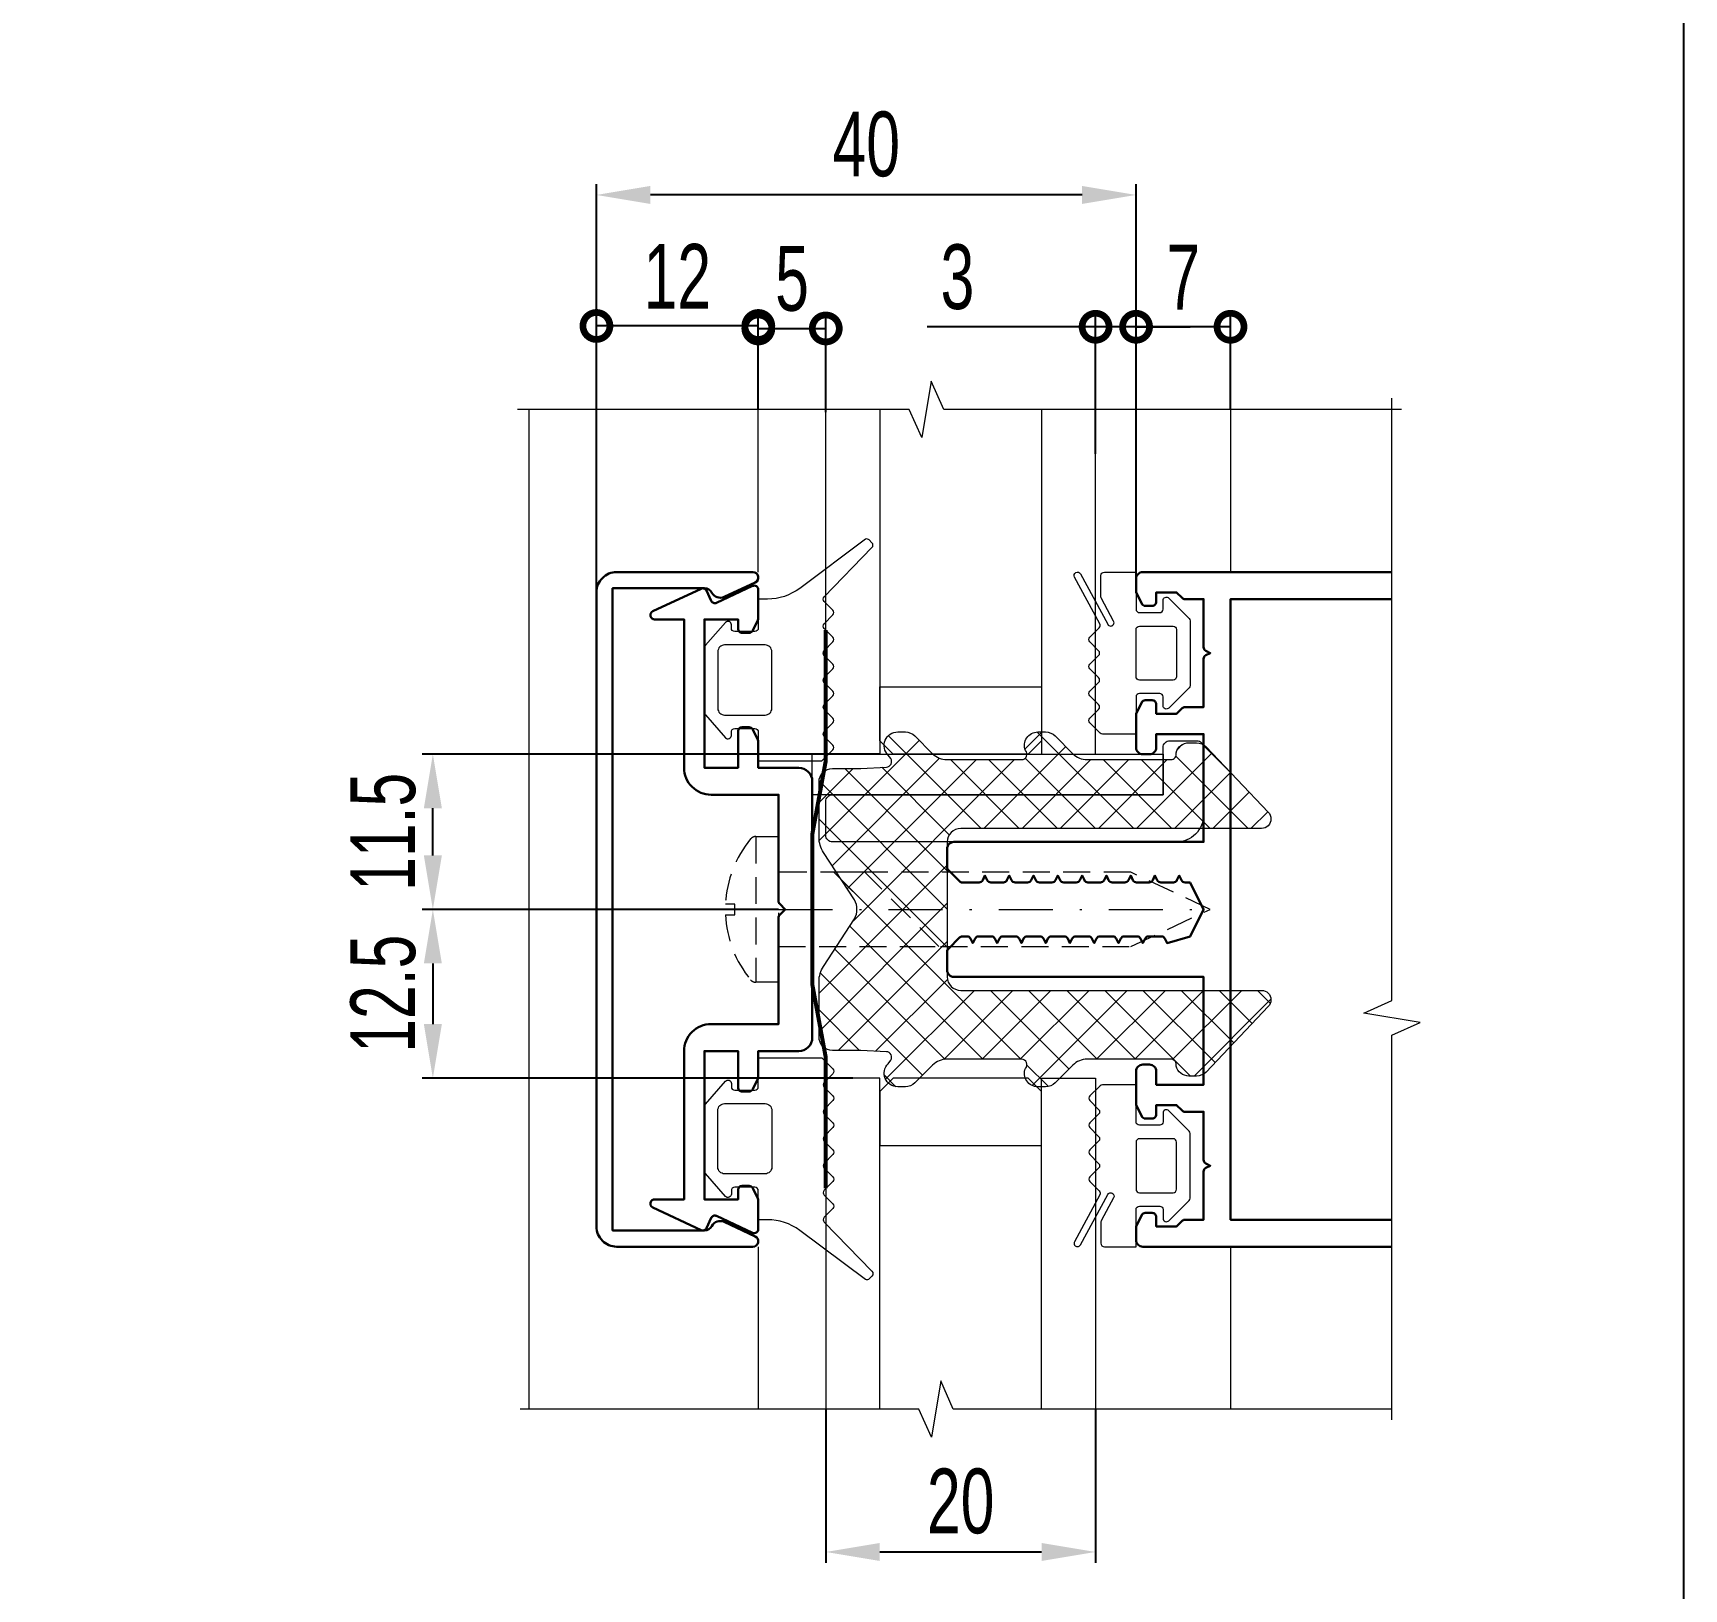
# Model space of a CAD drawing. Extents: x -37 to 8820, y -336 to 478.
# Drawn here: x 4103.5 to 4180, y 134.7 to 206.8 of the extents above; entities that cross this region are included whole.
import ezdxf

# ---------------------------------------------------------------- set-up
doc = ezdxf.new("R2010")
doc.units = 0
doc.header["$LTSCALE"] = 5
doc.linetypes.add('DASHDOT', pattern=[1, 0.5, -0.25, 0, -0.25])
doc.linetypes.add('HIDDEN', pattern=[0.375, 0.25, -0.125])
doc.layers.get('0').update_dxf_attribs({"linetype": 'CONTINUOUS', "lineweight": 30})
doc.layers.get('DEFPOINTS').update_dxf_attribs({"linetype": 'CONTINUOUS'})
for name, color, linetype, lineweight in [('1', 6, 'DASHDOT', 13), ('2', 3, 'HIDDEN', 13), ('Dimentions', 5, 'CONTINUOUS', 15), ('Glass', 5, 'CONTINUOUS', 20), ('Ал подклад', 7, 'CONTINUOUS', 20), ('Герлен', 7, 'CONTINUOUS', 60), ('Зигзаг', 1, 'CONTINUOUS', 15), ('Конструкции', 252, 'CONTINUOUS', 20), ('Подкладки', 1, 'CONTINUOUS', 20), ('Уплотнители', 1, 'CONTINUOUS', 20), ('Штриховка', 1, 'CONTINUOUS', 5)]:
    doc.layers.add(name, color=color, linetype=linetype, lineweight=lineweight)
doc.layers.add('Скрытые', color=14, linetype='CONTINUOUS', plot=False)
doc.styles.add('3', font='RUSS.SHX', dxfattribs={"width": 0.7, "height": 3})
doc.dimstyles.new('MX1_6', dxfattribs={"dimtxt": 3, "dimasz": 2.5, "dimexe": 0.5, "dimexo": 0, "dimgap": 0.8, "dimtad": 1, "dimlfac": 1.6, "dimdsep": 46, "dimtxsty": '3', "dimcen": 0, "dimclrd": 256, "dimclre": 256, "dimclrt": 256, "dimaunit": 1, "dimadec": 0, "dimazin": 0, "dimtfac": 1, "dimtmove": 0, "dimatfit": 1, "dimfxl": 1, "dimtvp": 1, "dimtolj": 1, "dimtzin": 0, "dimarcsym": 0})

# ---------------------------------------------------------------- blocks, each defined once
blk = doc.blocks.new('_DotSmall')
at = {"color": 0, "linetype": 'ByBlock', "const_width": 0.5}
blk.add_lwpolyline([(-0.0625, 0, 1), (0.0625, 0, 1)], format="xyb", close=True, dxfattribs=at)
blk = doc.blocks.new('*D412')
at = {"layer": 'DEFPOINTS', "color": 0, "linetype": 'Continuous', "transparency": 16777216}
for p in [(4129.617, 193.229), (4137.117, 189.471), (4129.617, 178.305)]:
    blk.add_point(p, dxfattribs=at)
at = {"layer": 'Dimentions', "linetype": 'Continuous', "lineweight": -2, "transparency": 16777216}
for p, q in [((4129.617, 178.305), (4129.617, 193.729)), ((4137.117, 189.471), (4137.117, 193.729)), ((4137.117, 193.229), (4129.617, 193.229))]:
    blk.add_line(p, q, dxfattribs=at)
at = {"layer": 'Dimentions', "linetype": 'Continuous', "lineweight": -2, "transparency": 16777216, "xscale": 2.5, "yscale": 2.5, "zscale": 2.5, "rotation": 180}
blk.add_blockref('_DotSmall', (4129.617, 193.229), dxfattribs=at)
at = {"layer": 'Dimentions', "linetype": 'Continuous', "lineweight": -2, "transparency": 16777216, "xscale": 2.5, "yscale": 2.5, "zscale": 2.5}
blk.add_blockref('_DotSmall', (4137.117, 193.229), dxfattribs=at)
at = {"layer": 'Dimentions', "linetype": 'Continuous', "transparency": 16777216, "insert": (4133.367, 195.529), "char_height": 3, "attachment_point": 5, "style": '3'}
blk.add_mtext('\\A1;12', dxfattribs=at)
blk = doc.blocks.new('*D413')
at = {"layer": 'DEFPOINTS', "color": 0, "linetype": 'Continuous', "transparency": 16777216}
for p in [(4154.617, 193.191), (4152.742, 187.306), (4154.617, 181.512)]:
    blk.add_point(p, dxfattribs=at)
at = {"layer": 'Dimentions', "linetype": 'Continuous', "lineweight": -2, "transparency": 16777216}
for p, q in [((4152.742, 187.306), (4152.742, 193.691)), ((4154.617, 181.512), (4154.617, 193.691)), ((4152.742, 193.191), (4144.942, 193.191)), ((4154.617, 193.191), (4152.742, 193.191)), ((4154.617, 193.191), (4157.117, 193.191))]:
    blk.add_line(p, q, dxfattribs=at)
at = {"layer": 'Dimentions', "linetype": 'Continuous', "lineweight": -2, "transparency": 16777216, "xscale": 2.5, "yscale": 2.5, "zscale": 2.5}
blk.add_blockref('_DotSmall', (4152.742, 193.191), dxfattribs=at)
at = {"layer": 'Dimentions', "linetype": 'Continuous', "lineweight": -2, "transparency": 16777216, "xscale": 2.5, "yscale": 2.5, "zscale": 2.5, "rotation": 180}
blk.add_blockref('_DotSmall', (4154.617, 193.191), dxfattribs=at)
at = {"layer": 'Dimentions', "linetype": 'Continuous', "transparency": 16777216, "insert": (4146.342, 195.491), "char_height": 3, "attachment_point": 5, "style": '3'}
blk.add_mtext('\\A1;3', dxfattribs=at)
blk = doc.blocks.new('*D414')
at = {"layer": 'DEFPOINTS', "color": 0, "linetype": 'Continuous', "transparency": 16777216}
for p in [(4129.617, 199.298), (4129.617, 189.865), (4154.617, 181.512)]:
    blk.add_point(p, dxfattribs=at)
at = {"layer": 'Dimentions', "linetype": 'Continuous', "lineweight": -2, "transparency": 16777216}
for p, q in [((4129.617, 189.865), (4129.617, 199.798)), ((4154.617, 181.512), (4154.617, 199.798)), ((4152.117, 199.298), (4132.117, 199.298))]:
    blk.add_line(p, q, dxfattribs=at)
at = {"layer": 'Dimentions', "linetype": 'Continuous', "transparency": 16777216}
for points in [[(4132.117, 199.715), (4132.117, 198.882), (4129.617, 199.298)], [(4152.117, 199.715), (4152.117, 198.882), (4154.617, 199.298)]]:
    blk.add_solid(points, dxfattribs=at)
at = {"layer": 'Dimentions', "linetype": 'Continuous', "transparency": 16777216, "insert": (4142.117, 201.641), "char_height": 3, "attachment_point": 5, "style": '3'}
blk.add_mtext('\\A1;40', dxfattribs=at)
blk = doc.blocks.new('*D415')
at = {"layer": 'DEFPOINTS', "color": 0, "linetype": 'Continuous', "transparency": 16777216}
for p in [(4140.242, 143.045), (4152.742, 143.045), (4152.742, 136.431)]:
    blk.add_point(p, dxfattribs=at)
at = {"layer": 'Dimentions', "linetype": 'Continuous', "lineweight": -2, "transparency": 16777216}
for p, q in [((4140.242, 143.045), (4140.242, 135.931)), ((4152.742, 143.045), (4152.742, 135.931)), ((4142.742, 136.431), (4150.242, 136.431))]:
    blk.add_line(p, q, dxfattribs=at)
at = {"layer": 'Dimentions', "linetype": 'Continuous', "transparency": 16777216}
for points in [[(4142.742, 136.848), (4142.742, 136.014), (4140.242, 136.431)], [(4150.242, 136.848), (4150.242, 136.014), (4152.742, 136.431)]]:
    blk.add_solid(points, dxfattribs=at)
at = {"layer": 'Dimentions', "linetype": 'Continuous', "transparency": 16777216, "insert": (4146.492, 138.774), "char_height": 3, "attachment_point": 5, "style": '3'}
blk.add_mtext('\\A1;20', dxfattribs=at)
blk = doc.blocks.new('*D416')
at = {"layer": 'DEFPOINTS', "color": 0, "linetype": 'Continuous', "transparency": 16777216}
for p in [(4140.242, 193.113), (4137.117, 189.355), (4140.242, 189.239)]:
    blk.add_point(p, dxfattribs=at)
at = {"layer": 'Dimentions', "linetype": 'Continuous', "lineweight": -2, "transparency": 16777216}
for p, q in [((4137.117, 189.355), (4137.117, 193.613)), ((4140.242, 189.239), (4140.242, 193.613)), ((4137.117, 193.113), (4140.242, 193.113))]:
    blk.add_line(p, q, dxfattribs=at)
at = {"layer": 'Dimentions', "linetype": 'Continuous', "lineweight": -2, "transparency": 16777216, "xscale": 2.5, "yscale": 2.5, "zscale": 2.5, "rotation": 180}
blk.add_blockref('_DotSmall', (4137.117, 193.113), dxfattribs=at)
at = {"layer": 'Dimentions', "linetype": 'Continuous', "lineweight": -2, "transparency": 16777216, "xscale": 2.5, "yscale": 2.5, "zscale": 2.5}
blk.add_blockref('_DotSmall', (4140.242, 193.113), dxfattribs=at)
at = {"layer": 'Dimentions', "linetype": 'Continuous', "transparency": 16777216, "insert": (4138.679, 195.413), "char_height": 3, "attachment_point": 5, "style": '3'}
blk.add_mtext('\\A1;5', dxfattribs=at)
blk = doc.blocks.new('*D418')
at = {"layer": 'DEFPOINTS', "color": 0, "transparency": 16777216}
for p in [(4122.039, 173.387), (4142.742, 173.387), (4138.054, 166.2)]:
    blk.add_point(p, dxfattribs=at)
at = {"layer": 'Dimentions', "lineweight": -2, "transparency": 16777216}
for p, q in [((4142.742, 173.387), (4121.539, 173.387)), ((4122.039, 168.7), (4122.039, 170.887)), ((4138.054, 166.2), (4121.539, 166.2))]:
    blk.add_line(p, q, dxfattribs=at)
at = {"layer": 'Dimentions', "transparency": 16777216}
for points in [[(4121.622, 170.887), (4122.456, 170.887), (4122.039, 173.387)], [(4121.622, 168.7), (4122.456, 168.7), (4122.039, 166.2)]]:
    blk.add_solid(points, dxfattribs=at)
at = {"layer": 'Dimentions', "transparency": 16777216, "insert": (4119.739, 169.794), "char_height": 3, "attachment_point": 5, "rotation": 90, "style": '3'}
blk.add_mtext('\\A1;11.5', dxfattribs=at)
blk = doc.blocks.new('*D419')
at = {"layer": 'DEFPOINTS', "color": 0, "transparency": 16777216}
for p in [(4128.775, 166.2), (4122.039, 158.387), (4141.492, 158.387)]:
    blk.add_point(p, dxfattribs=at)
at = {"layer": 'Dimentions', "lineweight": -2, "transparency": 16777216}
for p, q in [((4128.775, 166.2), (4121.539, 166.2)), ((4122.039, 163.7), (4122.039, 160.887)), ((4141.492, 158.387), (4121.539, 158.387))]:
    blk.add_line(p, q, dxfattribs=at)
at = {"layer": 'Dimentions', "transparency": 16777216}
for points in [[(4121.622, 163.7), (4122.456, 163.7), (4122.039, 166.2)], [(4121.622, 160.887), (4122.456, 160.887), (4122.039, 158.387)]]:
    blk.add_solid(points, dxfattribs=at)
at = {"layer": 'Dimentions', "transparency": 16777216, "insert": (4119.739, 162.294), "char_height": 3, "attachment_point": 5, "rotation": 90, "style": '3'}
blk.add_mtext('\\A1;12.5', dxfattribs=at)
blk = doc.blocks.new('*D298')
at = {"layer": 'DEFPOINTS', "color": 0, "linetype": 'Continuous', "transparency": 16777216}
for p in [(4154.617, 193.191), (4154.617, 189.5), (4158.992, 189.355)]:
    blk.add_point(p, dxfattribs=at)
at = {"layer": 'Dimentions', "linetype": 'Continuous', "lineweight": -2, "transparency": 16777216}
for p, q in [((4154.617, 189.5), (4154.617, 193.691)), ((4158.992, 189.355), (4158.992, 193.691)), ((4158.992, 193.191), (4154.617, 193.191))]:
    blk.add_line(p, q, dxfattribs=at)
at = {"layer": 'Dimentions', "linetype": 'Continuous', "lineweight": -2, "transparency": 16777216, "xscale": 2.5, "yscale": 2.5, "zscale": 2.5, "rotation": 180}
blk.add_blockref('_DotSmall', (4154.617, 193.191), dxfattribs=at)
at = {"layer": 'Dimentions', "linetype": 'Continuous', "lineweight": -2, "transparency": 16777216, "xscale": 2.5, "yscale": 2.5, "zscale": 2.5}
blk.add_blockref('_DotSmall', (4158.992, 193.191), dxfattribs=at)
at = {"layer": 'Dimentions', "linetype": 'Continuous', "transparency": 16777216, "insert": (4156.804, 195.491), "char_height": 3, "attachment_point": 5, "style": '3'}
blk.add_mtext('\\A1;7', dxfattribs=at)

msp = doc.modelspace()

# ---------------------------------------------------------------- hatches: boundary and pattern name
at = {"layer": 'Штриховка', "lineweight": 5}
h = msp.add_hatch(dxfattribs=at)
h.set_pattern_fill('NET', color=256, scale=10, angle=-45, style=0)
h.set_pattern_definition([(315, (6503.9339, 4462.0231), (0.88388348, 0.88388348), []), (45, (6503.9339, 4462.0231), (-0.88388348, 0.88388348), [])])
edge = h.paths.add_edge_path()
edge.add_arc((4160.4292, 162.0061), 0.4375, -45, 0, ccw=False)
edge.add_line((4160.7385, 161.6968), (4157.8622, 158.6642))
edge.add_arc((4157.4203, 159.1062), 0.625, 270, 315, ccw=False)
edge.add_line((4157.4203, 158.4812), (4157.0667, 158.4812))
edge.add_arc((4157.0637, 159.0972), 0.6161, 194.690939, 270.28096, ccw=False)
edge.add_arc((4156.2282, 159.0124), 0.25, 343.39845, 450)
edge.add_line((4156.2282, 159.2624), (4152.3524, 159.2624))
edge.add_arc((4152.3524, 158.3249), 0.9375, 90, 135)
edge.add_line((4151.6895, 158.9878), (4150.8659, 158.1642))
edge.add_arc((4150.424, 158.6062), 0.625, 270, 315, ccw=False)
edge.add_line((4150.424, 157.9812), (4150.0704, 157.9812))
edge.add_arc((4150.0704, 158.6062), 0.625, 158.459594, 270, ccw=False)
edge.add_arc((4149.3123, 159.0124), 0.25, 315, 450)
edge.add_line((4149.3123, 159.2624), (4145.8561, 159.2624))
edge.add_arc((4145.8561, 158.3249), 0.9375, 90, 135)
edge.add_line((4145.1932, 158.9878), (4144.3696, 158.1642))
edge.add_arc((4143.9276, 158.6062), 0.625, 270, 315, ccw=False)
edge.add_line((4143.9276, 157.9812), (4143.5741, 157.9812))
edge.add_arc((4143.5741, 158.6062), 0.625, 135, 270, ccw=False)
edge.add_line((4143.1322, 159.0481), (4143.2482, 159.2121))
edge.add_arc((4143.0441, 159.3565), 0.25, 324.716356, 447.011206)
edge.add_line((4143.0571, 159.6062), (4141.8599, 159.6687))
edge.add_line((4141.8599, 159.6687), (4140.5542, 159.6687))
edge.add_arc((4140.5542, 160.2937), 0.625, 180, 270, ccw=False)
edge.add_line((4139.9292, 160.2937), (4139.9292, 160.4499))
edge.add_line((4139.9292, 160.4499), (4139.9292, 162.8735))
edge.add_arc((4141.1792, 162.8735), 1.25, 146.745633, 180, ccw=False)
edge.add_line((4140.1339, 163.559), (4141.5794, 165.7635))
edge.add_arc((4140.7238, 166.1999), 0.9605, 332.973316, 387.026684)
edge.add_line((4141.5794, 166.6364), (4140.1339, 168.8409))
edge.add_arc((4141.1792, 169.5263), 1.25, 180, 213.254367, ccw=False)
edge.add_line((4139.9292, 169.5263), (4139.9292, 171.9499))
edge.add_line((4139.9292, 171.9499), (4139.9292, 172.1062))
edge.add_arc((4140.5542, 172.1062), 0.625, 90, 180, ccw=False)
edge.add_line((4140.5542, 172.7312), (4141.8599, 172.7312))
edge.add_line((4141.8599, 172.7312), (4143.0571, 172.7937))
edge.add_arc((4143.0441, 173.0433), 0.25, 272.988794, 395.283644)
edge.add_line((4143.2482, 173.1878), (4143.1322, 173.3517))
edge.add_arc((4143.5741, 173.7937), 0.625, 90, 225, ccw=False)
edge.add_line((4143.5741, 174.4187), (4143.9276, 174.4187))
edge.add_arc((4143.9276, 173.7937), 0.625, 45, 90, ccw=False)
edge.add_line((4144.3696, 174.2356), (4145.1932, 173.412))
edge.add_arc((4145.8561, 174.0749), 0.9375, 225, 270)
edge.add_line((4145.8561, 173.1374), (4149.3123, 173.1374))
edge.add_arc((4149.3123, 173.3874), 0.25, 270, 405)
edge.add_arc((4150.0704, 173.7937), 0.625, 90, 201.540406, ccw=False)
edge.add_line((4150.0704, 174.4187), (4150.424, 174.4187))
edge.add_arc((4150.424, 173.7937), 0.625, 45, 90, ccw=False)
edge.add_line((4150.8659, 174.2356), (4151.6895, 173.412))
edge.add_arc((4152.3524, 174.0749), 0.9375, 225, 270)
edge.add_line((4152.3524, 173.1374), (4156.2282, 173.1374))
edge.add_arc((4156.2282, 173.3874), 0.25, 270, 376.60155)
edge.add_arc((4157.0637, 173.3026), 0.6161, 89.71904, 165.309061, ccw=False)
edge.add_line((4157.0667, 173.9187), (4157.4203, 173.9187))
edge.add_arc((4157.4203, 173.2937), 0.625, 45, 90, ccw=False)
edge.add_line((4157.8622, 173.7356), (4160.7385, 170.7031))
edge.add_arc((4160.4292, 170.3937), 0.4375, 0, 45, ccw=False)
edge.add_line((4160.8667, 170.3937), (4160.8667, 170.3874))
edge.add_arc((4160.4292, 170.3874), 0.4375, -90, 0, ccw=False)
edge.add_line((4160.4292, 169.9499), (4146.4917, 169.9499))
edge.add_arc((4146.4917, 169.3249), 0.625, 90, 180)
edge.add_line((4145.8667, 169.3249), (4145.8667, 166.1999))
edge.add_line((4145.8667, 166.1999), (4145.8667, 163.0749))
edge.add_arc((4146.4917, 163.0749), 0.625, 180, 270)
edge.add_line((4146.4917, 162.4499), (4160.4292, 162.4499))
edge.add_arc((4160.4292, 162.0124), 0.4375, 0, 90, ccw=False)

# ---------------------------------------------------------------- linework, layer by layer
for points in [[(4129.6167, 151.5124), (4129.6167, 180.8874, -0.4142136), (4130.5542, 181.8249), (4136.8667, 181.8249, -0.8025849), (4136.9723, 181.3484), (4135.5357, 180.6784, -0.4015594), (4134.9626, 180.873, 0.2797393), (4134.63, 181.0749), (4130.3667, 181.0749), (4130.3667, 151.3249), (4134.63, 151.3249, 0.2797393), (4134.9626, 151.5269, -0.4015594), (4135.5357, 151.7214), (4136.9723, 151.0515, -0.8025849), (4136.8667, 150.5749), (4130.5542, 150.5749, -0.4142136)], [(4134.4627, 181.0574, -0.4142136), (4134.7119, 180.9667), (4134.9319, 180.4949, 0.4142136), (4135.1811, 180.4042), (4136.8499, 181.1824, -0.5486188), (4137.1167, 181.0124), (4137.1167, 179.6817, -0.1164338), (4137.0969, 179.5978), (4136.856, 179.1161, -0.284079), (4136.6883, 179.0124), (4136.3667, 179.0124, -0.4142136), (4136.1792, 179.1999), (4136.1792, 179.6374), (4134.6167, 179.6374), (4134.6167, 172.7624), (4136.1792, 172.7624), (4136.1792, 174.4499, -0.4142136), (4136.3667, 174.6374), (4136.6883, 174.6374, -0.284079), (4136.856, 174.5338), (4137.0969, 174.052, -0.1164338), (4137.1167, 173.9682), (4137.1167, 172.7624), (4138.9917, 172.7624, -0.4142136), (4139.6167, 172.1374), (4139.6167, 160.2624, -0.4142136), (4138.9917, 159.6374), (4137.1167, 159.6374), (4137.1167, 158.4317, -0.1164338), (4137.0969, 158.3478), (4136.856, 157.8661, -0.284079), (4136.6883, 157.7624), (4136.3667, 157.7624, -0.4142136), (4136.1792, 157.9499), (4136.1792, 159.6374), (4134.6167, 159.6374), (4134.6167, 152.7624), (4136.1792, 152.7624), (4136.1792, 153.1999, -0.4142136), (4136.3667, 153.3874), (4136.6883, 153.3874, -0.284079), (4136.856, 153.2838), (4137.0969, 152.802, -0.1164338), (4137.1167, 152.7182), (4137.1167, 151.3874, -0.5486188), (4136.8499, 151.2175), (4135.1811, 151.9957, 0.4142136), (4134.9319, 151.905), (4134.7119, 151.4332, -0.4142136), (4134.4627, 151.3425), (4132.2249, 152.386, -0.2914734), (4132.1167, 152.5559), (4132.1167, 152.5749, -0.4142136), (4132.3042, 152.7624), (4133.6792, 152.7624), (4133.6792, 159.6374, -0.4142136), (4134.9292, 160.8874), (4138.0542, 160.8874), (4138.0542, 165.8098, -0.1989124), (4138.1091, 165.9423), (4138.3667, 166.1999), (4138.1091, 166.4575, -0.1989124), (4138.0542, 166.5901), (4138.0542, 171.5124), (4134.9292, 171.5124, -0.4142136), (4133.6792, 172.7624), (4133.6792, 179.6374), (4132.3042, 179.6374, -0.4142136), (4132.1167, 179.8249), (4132.1167, 179.8439, -0.2914734), (4132.2249, 180.0139)]]:
    msp.add_lwpolyline(points, format="xyb", close=True)
msp.add_lwpolyline([(4166.4653, 150.5749), (4154.9292, 150.5749, -0.4142136), (4154.6167, 150.8874), (4154.6167, 151.4682, -0.1164338), (4154.6365, 151.552), (4154.8773, 152.0338, -0.284079), (4155.0451, 152.1374), (4155.3667, 152.1374, -0.4142136), (4155.5542, 151.9499), (4155.5542, 151.5124), (4156.4917, 151.5124), (4156.7493, 151.77, -0.1989124), (4156.8818, 151.8249), (4157.7417, 151.8249), (4157.7417, 154.0528, -0.284079), (4157.8453, 154.2205), (4158.0542, 154.3249), (4157.8453, 154.4294, -0.284079), (4157.7417, 154.5971), (4157.7417, 156.8249), (4156.8818, 156.8249, -0.1989124), (4156.7493, 156.8798), (4156.4917, 157.1374), (4155.5542, 157.1374), (4155.5542, 156.6999, -0.4142136), (4155.3667, 156.5124), (4155.0451, 156.5124, -0.284079), (4154.8773, 156.6161), (4154.6365, 157.0978, -0.1164338), (4154.6167, 157.1817), (4154.6167, 158.6999, -0.4142136), (4154.9292, 159.0124), (4155.2417, 159.0124, -0.4142136), (4155.5542, 158.6999), (4155.5542, 158.0749), (4157.7417, 158.0749), (4157.7417, 163.0749), (4146.1792, 163.0749, -0.4142136), (4145.8667, 163.3874), (4145.8667, 164.2473, -0.1989124), (4145.9216, 164.3798), (4146.4368, 164.895, -0.1989124), (4146.5693, 164.9499), (4146.782, 164.9499, -0.284079), (4146.9497, 164.8463), (4147.0542, 164.6374), (4147.1586, 164.8463, -0.284079), (4147.3263, 164.9499), (4147.907, 164.9499, -0.284079), (4148.0747, 164.8463), (4148.1792, 164.6374), (4148.2836, 164.8463, -0.284079), (4148.4513, 164.9499), (4149.032, 164.9499, -0.284079), (4149.1997, 164.8463), (4149.3042, 164.6374), (4149.4086, 164.8463, -0.284079), (4149.5763, 164.9499), (4150.157, 164.9499, -0.284079), (4150.3247, 164.8463), (4150.4292, 164.6374), (4150.5336, 164.8463, -0.284079), (4150.7013, 164.9499), (4151.282, 164.9499, -0.284079), (4151.4497, 164.8463), (4151.5542, 164.6374), (4151.6586, 164.8463, -0.284079), (4151.8263, 164.9499), (4152.407, 164.9499, -0.284079), (4152.5747, 164.8463), (4152.6792, 164.6374), (4152.7836, 164.8463, -0.284079), (4152.9513, 164.9499), (4153.532, 164.9499, -0.284079), (4153.6997, 164.8463), (4153.8042, 164.6374), (4153.9086, 164.8463, -0.284079), (4154.0763, 164.9499), (4154.657, 164.9499, -0.284079), (4154.8247, 164.8463), (4154.9292, 164.6374), (4155.0336, 164.8463, -0.284079), (4155.2013, 164.9499), (4155.782, 164.9499, -0.284079), (4155.9497, 164.8463), (4156.0542, 164.6374), (4157.1167, 164.9499), (4157.7417, 166.1999), (4157.1167, 167.4499), (4156.8888, 167.4499, -0.284079), (4156.7211, 167.5536), (4156.6167, 167.7624), (4156.5122, 167.5536, -0.284079), (4156.3445, 167.4499), (4155.7638, 167.4499, -0.284079), (4155.5961, 167.5536), (4155.4917, 167.7624), (4155.3872, 167.5536, -0.284079), (4155.2195, 167.4499), (4154.6388, 167.4499, -0.284079), (4154.4711, 167.5536), (4154.3667, 167.7624), (4154.2622, 167.5536, -0.284079), (4154.0945, 167.4499), (4153.5138, 167.4499, -0.284079), (4153.3461, 167.5536), (4153.2417, 167.7624), (4153.1372, 167.5536, -0.284079), (4152.9695, 167.4499), (4152.3888, 167.4499, -0.284079), (4152.2211, 167.5536), (4152.1167, 167.7624), (4152.0122, 167.5536, -0.284079), (4151.8445, 167.4499), (4151.2638, 167.4499, -0.284079), (4151.0961, 167.5536), (4150.9917, 167.7624), (4150.8872, 167.5536, -0.284079), (4150.7195, 167.4499), (4150.1388, 167.4499, -0.284079), (4149.9711, 167.5536), (4149.8667, 167.7624), (4149.7622, 167.5536, -0.284079), (4149.5945, 167.4499), (4149.0138, 167.4499, -0.284079), (4148.8461, 167.5536), (4148.7417, 167.7624), (4148.6372, 167.5536, -0.284079), (4148.4695, 167.4499), (4147.8888, 167.4499, -0.284079), (4147.7211, 167.5536), (4147.6167, 167.7624), (4147.5122, 167.5536, -0.284079), (4147.3445, 167.4499), (4146.5693, 167.4499, -0.1989124), (4146.4368, 167.5048), (4145.9216, 168.02, -0.1989124), (4145.8667, 168.1526), (4145.8667, 169.0124, -0.4142136), (4146.1792, 169.3249), (4157.7417, 169.3249), (4157.7417, 174.3249), (4155.5542, 174.3249), (4155.5542, 173.6999, -0.4142136), (4155.2417, 173.3874), (4154.9292, 173.3874, -0.4142136), (4154.6167, 173.6999), (4154.6167, 175.2182, -0.1164338), (4154.6365, 175.302), (4154.8773, 175.7838, -0.284079), (4155.0451, 175.8874), (4155.3667, 175.8874, -0.4142136), (4155.5542, 175.6999), (4155.5542, 175.2624), (4156.4917, 175.2624), (4156.7493, 175.52, -0.1989124), (4156.8818, 175.5749), (4157.7417, 175.5749), (4157.7417, 177.8028, -0.284079), (4157.8453, 177.9705), (4158.0542, 178.0749), (4157.8453, 178.1794, -0.284079), (4157.7417, 178.3471), (4157.7417, 180.5749), (4156.8818, 180.5749, -0.1989124), (4156.7493, 180.6298), (4156.4917, 180.8874), (4155.5542, 180.8874), (4155.5542, 180.4499, -0.4142136), (4155.3667, 180.2624), (4155.0451, 180.2624, -0.284079), (4154.8773, 180.3661), (4154.6365, 180.8478, -0.1164338), (4154.6167, 180.9317), (4154.6167, 181.5124, -0.4142136), (4154.9292, 181.8249), (4166.4653, 181.8249)], format="xyb")
msp.add_lwpolyline([(4166.4653, 151.8249), (4158.9917, 151.8249), (4158.9917, 180.5749), (4166.4653, 180.5749)])
at = {"layer": '1'}
msp.add_line((4138.0542, 166.1999), (4158.0542, 166.1999), dxfattribs=at)
at = {"layer": '2'}
msp.add_line((4136.9981, 169.5749), (4136.9981, 162.8249), dxfattribs=at)
msp.add_lwpolyline([(4135.5913, 166.4456, -0.1618489), (4136.7571, 169.4613, -0.2238875), (4136.9981, 169.5749), (4138.0542, 169.5749), (4138.0542, 162.8249), (4136.9981, 162.8249, -0.2238875), (4136.7571, 162.9386, -0.1618489), (4135.5913, 165.9543), (4136.029, 165.9543), (4136.029, 166.4456)], format="xyb", close=True, dxfattribs=at)
for points in [[(4138.0542, 164.4812), (4154.3683, 164.4812), (4158.0542, 166.1999), (4154.3683, 167.9187), (4138.0542, 167.9187)], [(4140.6164, 167.9187), (4144.0539, 164.4812), (4145.4861, 164.4812), (4142.0486, 167.9187)]]:
    msp.add_lwpolyline(points, close=True, dxfattribs=at)
at = {"layer": 'Glass'}
for points in [[(4142.7417, 189.3552), (4142.7417, 173.3874), (4140.2417, 173.3874), (4140.2417, 189.3552)], [(4150.2417, 189.3552), (4150.2417, 173.3874), (4152.7417, 173.3874), (4152.7417, 189.3552)], [(4142.7417, 143.0447), (4142.7417, 158.3874), (4140.2417, 158.3874), (4140.2417, 143.0447)], [(4150.2417, 143.0447), (4150.2417, 158.3874), (4152.7417, 158.3874), (4152.7417, 143.0447)]]:
    msp.add_lwpolyline(points, dxfattribs=at)
for points in [[(4149.6167, 173.3874), (4143.3667, 173.3874), (4142.7417, 174.0124), (4142.7417, 176.5124), (4150.2417, 176.5124), (4150.2417, 174.0124)], [(4149.6167, 158.3874), (4143.3667, 158.3874), (4142.7417, 157.7624), (4142.7417, 155.2624), (4150.2417, 155.2624), (4150.2417, 157.7624)]]:
    msp.add_lwpolyline(points, close=True, dxfattribs=at)
at = {"layer": 'Ал подклад'}
msp.add_lwpolyline([(4155.8667, 171.5124), (4155.8667, 173.6999, -0.4142136), (4156.1792, 174.0124), (4157.4292, 174.0124, -0.4142136), (4157.7417, 173.6999), (4157.7417, 170.5749, -0.4142136), (4156.4917, 169.3249), (4140.5542, 169.3249, -0.4142136), (4140.2417, 169.6374), (4140.2417, 171.1999, -0.4142136), (4140.5542, 171.5124)], format="xyb", close=True, dxfattribs=at)
at = {"layer": 'Герлен', "ltscale": 2, "const_width": 0.1875}
msp.add_lwpolyline([(4140.2417, 179.1493), (4140.2417, 173.0868), (4139.6167, 169.671), (4139.6167, 162.7289), (4140.2417, 159.3368), (4140.2417, 153.2743)], dxfattribs=at)
at = {"layer": 'Зигзаг'}
for points in [[(4166.9075, 189.3552), (4145.7045, 189.3552), (4145.1237, 190.6731), (4144.6881, 188.0604), (4144.1056, 189.3552), (4125.9658, 189.3552)], [(4166.4653, 142.5536), (4166.4653, 160.3731), (4167.7832, 160.954), (4165.1705, 161.3896), (4166.4653, 161.9721), (4166.4653, 189.8812)], [(4166.4653, 143.0447), (4146.1507, 143.0447), (4145.5698, 144.3626), (4145.1342, 141.7499), (4144.5517, 143.0447), (4126.079, 143.0447)]]:
    msp.add_lwpolyline(points, dxfattribs=at)
at = {"layer": 'Конструкции'}
for p, q in [((4126.4917, 189.3552), (4126.4917, 143.0447)), ((4137.1167, 181.8249), (4137.1167, 189.3552)), ((4158.9917, 189.3552), (4158.9917, 181.8249)), ((4137.1167, 150.5749), (4137.1167, 143.0447)), ((4158.9917, 150.5749), (4158.9917, 143.0447))]:
    msp.add_line(p, q, dxfattribs=at)
at = {"layer": 'Подкладки'}
msp.add_lwpolyline([(4139.6167, 171.5124), (4139.6167, 173.3874), (4155.8667, 173.3874), (4155.8667, 171.5124)], close=True, dxfattribs=at)
at = {"layer": 'Скрытые', "linetype": 'Continuous'}
msp.add_lwpolyline([(4180, 10), (4180, 287), (4015, 287), (4015, 10)], close=True, dxfattribs=at)
at = {"layer": 'Уплотнители'}
for points in [[(4135.8667, 174.4187, -0.4142136), (4136.0229, 174.5749), (4136.9604, 174.5749, -0.4142136), (4137.1167, 174.4187), (4137.1167, 173.0749), (4140.0046, 173.0749, 0.1989124), (4140.093, 173.1115), (4140.5709, 173.5894, 0.4142136), (4140.5709, 173.8104), (4140.1669, 174.2144, -0.4142136), (4140.1669, 174.4354), (4140.5709, 174.8394, 0.4142136), (4140.5709, 175.0604), (4140.1669, 175.4644, -0.4142136), (4140.1669, 175.6854), (4140.5709, 176.0894, 0.4142136), (4140.5709, 176.3104), (4140.1669, 176.7144, -0.4142136), (4140.1669, 176.9354), (4140.5709, 177.3394, 0.4142136), (4140.5709, 177.5604), (4140.1669, 177.9644, -0.4142136), (4140.1669, 178.1854), (4140.5709, 178.5894, 0.4142136), (4140.5709, 178.8104), (4140.1669, 179.2144, -0.4142136), (4140.1669, 179.4354), (4140.5709, 179.8394, 0.4142136), (4140.5709, 180.0604), (4140.1669, 180.4644, -0.4142136), (4140.1669, 180.6854), (4142.3812, 182.9644, 0.4142136), (4142.3812, 183.1854), (4142.2499, 183.3167, 0.2925382), (4142.0854, 183.3529), (4139.0322, 181.0721, -0.1617878), (4137.536, 180.5749), (4137.1167, 180.5749), (4137.1167, 179.2312, -0.4142136), (4136.9604, 179.0749), (4136.0229, 179.0749, -0.4142136), (4135.8667, 179.2312), (4135.8667, 179.3874, 0.6685867), (4135.5998, 179.4978), (4134.6623, 178.4332, 0.1986192), (4134.6167, 178.3228), (4134.6167, 175.327, 0.1986192), (4134.6623, 175.2167), (4135.5998, 174.1521, 0.6685867), (4135.8667, 174.2624)], [(4153.5775, 179.5557), (4153.0106, 180.6007, -0.1249127), (4152.9917, 180.6752), (4152.9917, 181.6687, -0.4142136), (4153.1479, 181.8249), (4154.6167, 181.8249), (4154.6167, 180.1062, 0.4142136), (4154.7729, 179.9499), (4155.7104, 179.9499, 0.4142136), (4155.8667, 180.1062), (4155.8667, 180.5124, -0.6685867), (4156.1335, 180.6228), (4157.071, 179.6832, -0.1986192), (4157.1167, 179.5728), (4157.1167, 176.577, -0.1986192), (4157.071, 176.4667), (4156.1335, 175.5271, -0.6685867), (4155.8667, 175.6374), (4155.8667, 176.0437, 0.4142136), (4155.7104, 176.1999), (4154.7729, 176.1999, 0.4142136), (4154.6167, 176.0437), (4154.6167, 174.3249), (4153.0564, 174.3249, -0.1989124), (4152.9459, 174.3707), (4152.4772, 174.8394, -0.4142136), (4152.4772, 175.0604), (4152.8812, 175.4644, 0.4142136), (4152.8812, 175.6854), (4152.4772, 176.0894, -0.4142136), (4152.4772, 176.3104), (4152.8812, 176.7144, 0.4142136), (4152.8812, 176.9354), (4152.4772, 177.3394, -0.4142136), (4152.4772, 177.5604), (4152.8812, 177.9644, 0.4142136), (4152.8812, 178.1854), (4152.4772, 178.5894, -0.4142136), (4152.4772, 178.8104), (4152.9092, 179.2425, 0.3320761), (4152.9361, 179.4274), (4151.7606, 181.5942, -1), (4152.0353, 181.7432), (4153.3029, 179.4067, 1)], [(4156.4917, 179.1687), (4156.4917, 176.9812, -0.4142136), (4156.3354, 176.8249), (4154.7729, 176.8249, -0.4142136), (4154.6167, 176.9812), (4154.6167, 179.1687, -0.4142136), (4154.7729, 179.3249), (4156.3354, 179.3249, -0.4142136)], [(4135.2417, 178.1374), (4135.2417, 175.5124, 0.4142136), (4135.5542, 175.1999), (4137.4292, 175.1999, 0.4142136), (4137.7417, 175.5124), (4137.7417, 178.1374, 0.4142136), (4137.4292, 178.4499), (4135.5542, 178.4499, 0.4142136)], [(4135.8667, 157.9812, 0.4142136), (4136.0229, 157.8249), (4136.9604, 157.8249, 0.4142136), (4137.1167, 157.9812), (4137.1167, 159.3249), (4140.0046, 159.3249, -0.1989124), (4140.093, 159.2883), (4140.5709, 158.8104, -0.4142136), (4140.5709, 158.5894), (4140.1669, 158.1854, 0.4142136), (4140.1669, 157.9644), (4140.5709, 157.5604, -0.4142136), (4140.5709, 157.3394), (4140.1669, 156.9354, 0.4142136), (4140.1669, 156.7144), (4140.5709, 156.3104, -0.4142136), (4140.5709, 156.0894), (4140.1669, 155.6854, 0.4142136), (4140.1669, 155.4644), (4140.5709, 155.0604, -0.4142136), (4140.5709, 154.8394), (4140.1669, 154.4354, 0.4142136), (4140.1669, 154.2144), (4140.5709, 153.8104, -0.4142136), (4140.5709, 153.5894), (4140.1669, 153.1854, 0.4142136), (4140.1669, 152.9644), (4140.5709, 152.5604, -0.4142136), (4140.5709, 152.3394), (4140.1669, 151.9354, 0.4142136), (4140.1669, 151.7144), (4142.3812, 149.4354, -0.4142136), (4142.3812, 149.2144), (4142.2499, 149.0831, -0.2925382), (4142.0854, 149.047), (4139.0322, 151.3278, 0.1617878), (4137.536, 151.8249), (4137.1167, 151.8249), (4137.1167, 153.1687, 0.4142136), (4136.9604, 153.3249), (4136.0229, 153.3249, 0.4142136), (4135.8667, 153.1687), (4135.8667, 153.0124, -0.6685867), (4135.5998, 152.9021), (4134.6623, 153.9667, -0.1986192), (4134.6167, 154.077), (4134.6167, 157.0728, -0.1986192), (4134.6623, 157.1832), (4135.5998, 158.2478, -0.6685867), (4135.8667, 158.1374)], [(4153.5775, 152.8442), (4153.0106, 151.7991, 0.1249127), (4152.9917, 151.7246), (4152.9917, 150.7312, 0.4142136), (4153.1479, 150.5749), (4154.6167, 150.5749), (4154.6167, 152.2937, -0.4142136), (4154.7729, 152.4499), (4155.7104, 152.4499, -0.4142136), (4155.8667, 152.2937), (4155.8667, 151.8874, 0.6685867), (4156.1335, 151.7771), (4157.071, 152.7167, 0.1986192), (4157.1167, 152.827), (4157.1167, 155.8228, 0.1986192), (4157.071, 155.9332), (4156.1335, 156.8728, 0.6685867), (4155.8667, 156.7624), (4155.8667, 156.3562, -0.4142136), (4155.7104, 156.1999), (4154.7729, 156.1999, -0.4142136), (4154.6167, 156.3562), (4154.6167, 158.0749), (4153.0564, 158.0749, 0.1989124), (4152.9459, 158.0292), (4152.4772, 157.5604, 0.4142136), (4152.4772, 157.3394), (4152.8812, 156.9354, -0.4142136), (4152.8812, 156.7144), (4152.4772, 156.3104, 0.4142136), (4152.4772, 156.0894), (4152.8812, 155.6854, -0.4142136), (4152.8812, 155.4644), (4152.4772, 155.0604, 0.4142136), (4152.4772, 154.8394), (4152.8812, 154.4354, -0.4142136), (4152.8812, 154.2144), (4152.4772, 153.8104, 0.4142136), (4152.4772, 153.5894), (4152.9092, 153.1574, -0.3320761), (4152.9361, 152.9724), (4151.7606, 150.8057, 1), (4152.0353, 150.6567), (4153.3029, 152.9932, -1)], [(4135.2417, 154.2624), (4135.2417, 156.8874, -0.4142136), (4135.5542, 157.1999), (4137.4292, 157.1999, -0.4142136), (4137.7417, 156.8874), (4137.7417, 154.2624, -0.4142136), (4137.4292, 153.9499), (4135.5542, 153.9499, -0.4142136)], [(4156.4917, 153.2312), (4156.4917, 155.4187, 0.4142136), (4156.3354, 155.5749), (4154.7729, 155.5749, 0.4142136), (4154.6167, 155.4187), (4154.6167, 153.2312, 0.4142136), (4154.7729, 153.0749), (4156.3354, 153.0749, 0.4142136)]]:
    msp.add_lwpolyline(points, format="xyb", close=True, dxfattribs=at)
msp.add_lwpolyline([(4160.8667, 162.0061, -0.1989124), (4160.7385, 161.6968), (4157.8622, 158.6642, -0.1989124), (4157.4203, 158.4812), (4157.0667, 158.4812, -0.3423279), (4156.4678, 158.941, 0.5018631), (4156.2282, 159.2624), (4152.3524, 159.2624, 0.1989124), (4151.6895, 158.9878), (4150.8659, 158.1642, -0.1989124), (4150.424, 157.9812), (4150.0704, 157.9812, -0.5291399), (4149.4891, 158.8357, 0.6681786), (4149.3123, 159.2624), (4145.8561, 159.2624, 0.1989124), (4145.1932, 158.9878), (4144.3696, 158.1642, -0.1989124), (4143.9276, 157.9812), (4143.5741, 157.9812, -0.6681786), (4143.1322, 159.0481), (4143.2482, 159.2121, 0.5907793), (4143.0571, 159.6062), (4141.8599, 159.6687), (4140.5542, 159.6687, -0.4142136), (4139.9292, 160.2937), (4139.9292, 160.4499), (4139.9292, 162.8735, -0.1461265), (4140.1339, 163.559), (4141.5794, 165.7635, 0.2403251), (4141.5794, 166.6364), (4140.1339, 168.8409, -0.1461265), (4139.9292, 169.5263), (4139.9292, 171.9499), (4139.9292, 172.1062, -0.4142136), (4140.5542, 172.7312), (4141.8599, 172.7312), (4143.0571, 172.7937, 0.5907793), (4143.2482, 173.1878), (4143.1322, 173.3517, -0.6681786), (4143.5741, 174.4187), (4143.9276, 174.4187, -0.1989124), (4144.3696, 174.2356), (4145.1932, 173.412, 0.1989124), (4145.8561, 173.1374), (4149.3123, 173.1374, 0.6681786), (4149.4891, 173.5642, -0.5291399), (4150.0704, 174.4187), (4150.424, 174.4187, -0.1989124), (4150.8659, 174.2356), (4151.6895, 173.412, 0.1989124), (4152.3524, 173.1374), (4156.2282, 173.1374, 0.5018631), (4156.4678, 173.4589, -0.3423279), (4157.0667, 173.9187), (4157.4203, 173.9187, -0.1989124), (4157.8622, 173.7356), (4160.7385, 170.7031, -0.1989124), (4160.8667, 170.3937), (4160.8667, 170.3874, -0.4142136), (4160.4292, 169.9499), (4146.4917, 169.9499, 0.4142136), (4145.8667, 169.3249), (4145.8667, 166.1999), (4145.8667, 163.0749, 0.4142136), (4146.4917, 162.4499), (4160.4292, 162.4499, -0.4142136), (4160.8667, 162.0124)], format="xyb", dxfattribs=at)

# ---------------------------------------------------------------- dimensions: what is measured, and where the dimension line sits
at = {"layer": 'Dimentions', "linetype": 'Continuous'}
for base, p1, p2, picture, middle in [((4129.6167, 199.2983), (4154.6167, 181.5124), (4129.6167, 189.8654), '*D414', (4142.1167, 201.6411)), ((4152.7417, 136.4309), (4140.2417, 143.0447), (4152.7417, 143.0447), '*D415', (4146.4917, 138.7737))]:
    dim = msp.add_linear_dim(base=base, p1=p1, p2=p2, dimstyle='MX1_6', dxfattribs=at)
    dim.commit()
    dim.dimension.update_dxf_attribs({"geometry": picture, "text_midpoint": middle})
for base, p1, p2, picture, middle in [((4129.6167, 193.2292), (4137.1167, 189.471), (4129.6167, 178.3051), '*D412', (4133.3667, 195.5292)), ((4140.2417, 193.1134), (4137.1167, 189.3552), (4140.2417, 189.2394), '*D416', (4138.6792, 195.4134)), ((4154.6167, 193.1914), (4158.9917, 189.3552), (4154.6167, 189.5004), '*D298', (4156.8042, 195.4914))]:
    dim = msp.add_linear_dim(base=base, p1=p1, p2=p2, dimstyle='MX1_6', override={"dimdec": 0, "dimblk1": 'DotSmall', "dimblk2": 'DotSmall', "dimsah": 1}, dxfattribs=at)
    dim.commit()
    dim.dimension.update_dxf_attribs({"geometry": picture, "text_midpoint": middle})
dim = msp.add_linear_dim(base=(4154.6167, 193.1914), p1=(4152.7417, 187.3056), p2=(4154.6167, 181.5124), dimstyle='MX1_6', override={"dimdec": 0, "dimblk1": 'DotSmall', "dimblk2": 'DotSmall', "dimsah": 1}, dxfattribs=at)
dim.commit()
dim.dimension.update_dxf_attribs({"geometry": '*D413', "text_midpoint": (4146.3417, 193.1914), "dimtype": 160})
at = {"layer": 'Dimentions'}
for base, p1, p2, picture, middle in [((4122.0391, 173.3874), (4138.0542, 166.1999), (4142.7417, 173.3874), '*D418', (4119.7391, 169.7937)), ((4122.0391, 158.3874), (4128.7754, 166.1999), (4141.4917, 158.3874), '*D419', (4119.7391, 162.2937))]:
    dim = msp.add_linear_dim(base=base, p1=p1, p2=p2, angle=90, dimstyle='MX1_6', dxfattribs=at)
    dim.commit()
    dim.dimension.update_dxf_attribs({"geometry": picture, "text_midpoint": middle})

doc.saveas('drawing.dxf')
